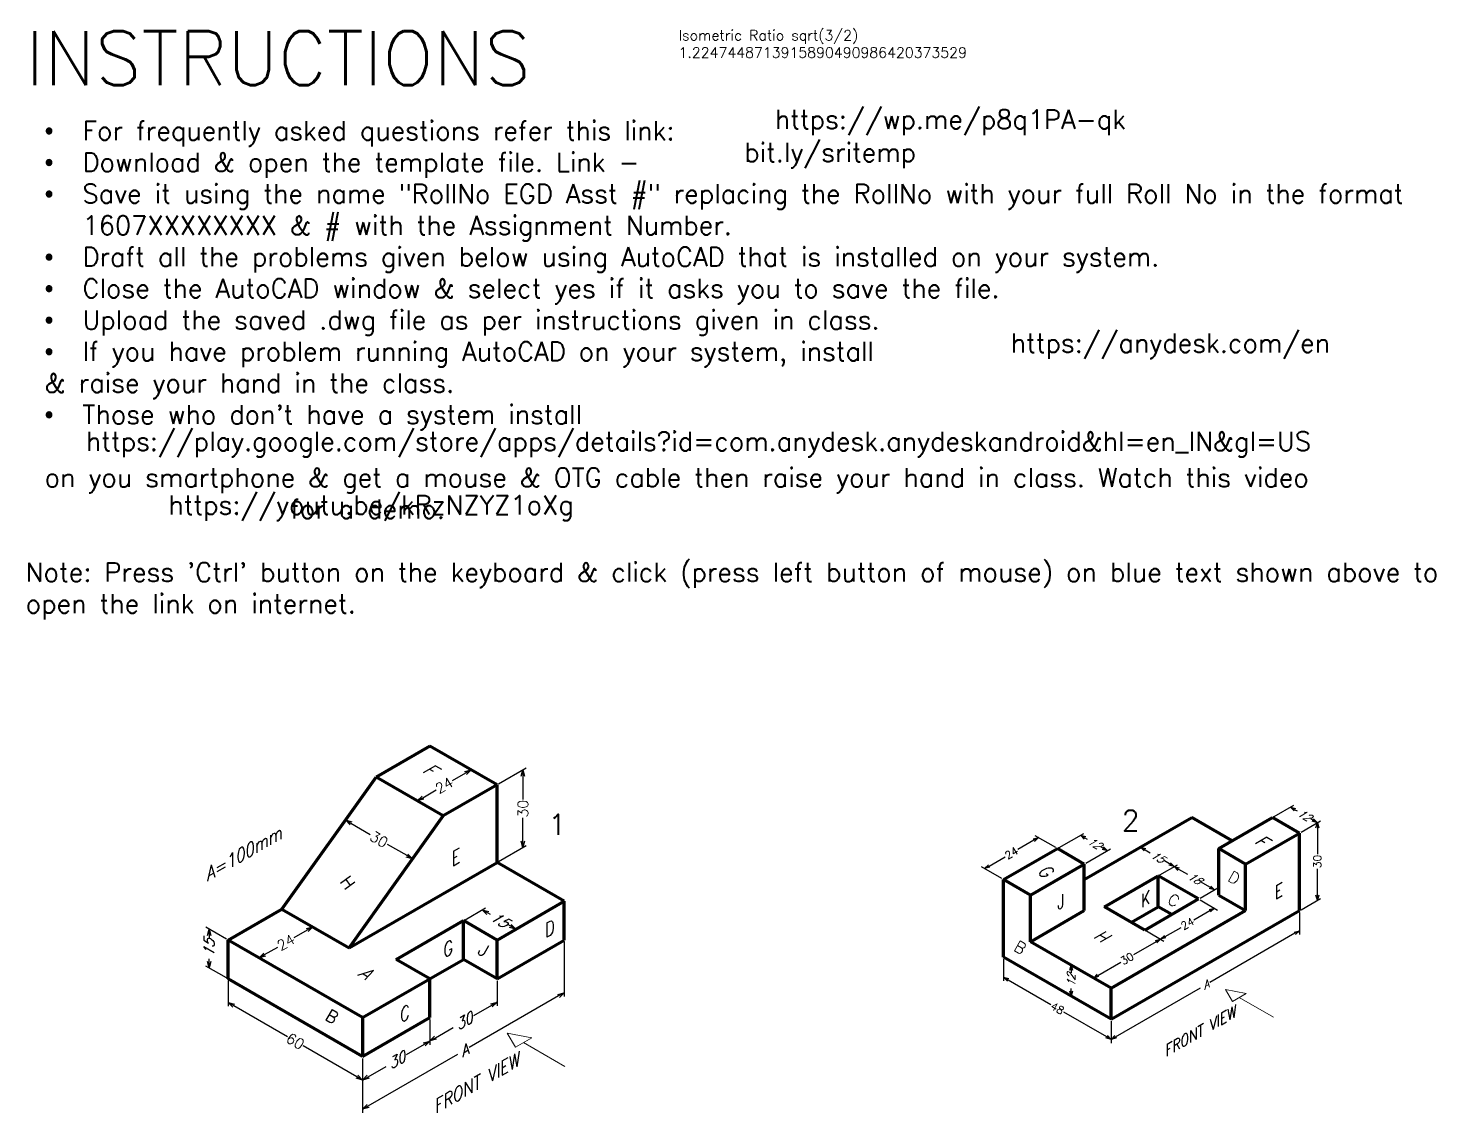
# Model space of a CAD drawing. Header units: millimetres. Extents: x -9631 to 7217, y -631 to 1394.
# Drawn here: x 3 to 547, y 672 to 1092 of the extents above; entities that cross this region are included whole.
import ezdxf

# ---------------------------------------------------------------- set-up
doc = ezdxf.new("R2010")
doc.units = ezdxf.units.MM
doc.header["$PDMODE"] = 35
doc.header["$PDSIZE"] = 2
doc.layers.get('0').update_dxf_attribs({"lineweight": 15})
doc.layers.add('Dimension', color=7, linetype='Continuous', lineweight=30)
doc.layers.add('Solid', color=7, linetype='Continuous', lineweight=80)
doc.styles.add('+', font='simplex8.shx', dxfattribs={"oblique": 30})
doc.styles.add('-', font='simplex8.shx')
doc.styles.get("Standard").update_dxf_attribs({"font": 'simplex8.shx'})
doc.dimstyles.new('mid', dxfattribs={"dimtxt": 4, "dimasz": 2.5, "dimexe": 1.25, "dimexo": 0.625, "dimtad": 0, "dimrnd": 0.05, "dimtxsty": 'Standard', "dimblk": 'OPEN30', "dimcen": 2.5, "dimadec": 1, "dimazin": 0, "dimtfac": 1, "dimtmove": 0, "dimatfit": 3, "dimfxl": 1.25, "dimarcsym": 0})

# ---------------------------------------------------------------- blocks, each defined once
blk = doc.blocks.new('_Open30')
at = {"color": 0, "linetype": 'ByBlock', "lineweight": -2}
for p, q in [((-1, 0.27), (0, 0)), ((0, 0), (-1, -0.27)), ((0, 0), (-1, 0))]:
    blk.add_line(p, q, dxfattribs=at)
blk = doc.blocks.new('*D16')
at = {"layer": 'Defpoints', "color": 0, "transparency": 16777216}
for p in [(494.48, 750.62), (421.74, 708.62), (421.74, 700.87)]:
    blk.add_point(p, dxfattribs=at)
at = {"layer": 'Dimension', "color": 0, "lineweight": -2, "transparency": 16777216}
for p, q in [((494.48, 749.89), (494.48, 741.43)), ((492.75, 741.87), (459.9, 722.9)), ((423.47, 701.87), (456.32, 720.84)), ((421.74, 707.89), (421.74, 699.43))]:
    blk.add_line(p, q, dxfattribs=at)
at = {"layer": 'Dimension', "color": 0, "lineweight": -2, "transparency": 16777216, "xscale": 2, "yscale": 2, "zscale": 2}
for p, rotation in [((494.48, 742.87), 30.00000000000285), ((421.74, 700.87), 210.0000000000028)]:
    blk.add_blockref('_Open30', p, dxfattribs=dict(at, rotation=rotation))
at = {"layer": 'Dimension', "color": 0, "transparency": 16777216, "insert": (458.11, 721.87), "char_height": 3, "attachment_point": 5, "rotation": 30, "style": '+'}
blk.add_mtext('A', dxfattribs=at)
blk = doc.blocks.new('*D17')
at = {"layer": 'Defpoints', "color": 0, "transparency": 16777216}
for p in [(380.17, 732.62), (421.74, 708.62), (421.74, 700.87)]:
    blk.add_point(p, dxfattribs=at)
at = {"layer": 'Dimension', "color": 0, "lineweight": -2, "transparency": 16777216}
for p, q in [((380.17, 731.89), (380.17, 723.43)), ((381.9, 723.87), (398.44, 714.32)), ((420.01, 701.87), (403.46, 711.42)), ((421.74, 707.89), (421.74, 699.43))]:
    blk.add_line(p, q, dxfattribs=at)
at = {"layer": 'Dimension', "color": 0, "lineweight": -2, "transparency": 16777216, "xscale": 2, "yscale": 2, "zscale": 2}
for p, rotation in [((380.17, 724.87), 150.0000000000027), ((421.74, 700.87), 330.0000000000027)]:
    blk.add_blockref('_Open30', p, dxfattribs=dict(at, rotation=rotation))
at = {"layer": 'Dimension', "color": 0, "transparency": 16777216, "insert": (400.95, 712.87), "char_height": 3, "attachment_point": 5, "rotation": 330, "style": '-'}
blk.add_mtext('48', dxfattribs=at)
blk = doc.blocks.new('*D18')
at = {"layer": 'Defpoints', "color": 0, "transparency": 16777216}
for p in [(400.95, 774.62), (420.28, 773.77), (411.34, 768.62)]:
    blk.add_point(p, dxfattribs=at)
at = {"layer": 'Dimension', "color": 0, "lineweight": -2, "transparency": 16777216}
for p, q in [((401.58, 774.98), (411.13, 780.49)), ((411.62, 778.77), (412.44, 778.3)), ((411.97, 768.98), (421.53, 774.49)), ((418.54, 774.77), (417.72, 775.25))]:
    blk.add_line(p, q, dxfattribs=at)
at = {"layer": 'Dimension', "color": 0, "lineweight": -2, "transparency": 16777216, "xscale": 2, "yscale": 2, "zscale": 2}
for p, rotation in [((409.88, 779.77), 150.0000000000157), ((420.28, 773.77), 330.0000000000157)]:
    blk.add_blockref('_Open30', p, dxfattribs=dict(at, rotation=rotation))
at = {"layer": 'Dimension', "color": 0, "transparency": 16777216, "insert": (415.08, 776.77), "char_height": 3, "attachment_point": 5, "rotation": 330, "style": '+'}
blk.add_mtext('12', dxfattribs=at)
blk = doc.blocks.new('*D19')
at = {"layer": 'Defpoints', "color": 0, "transparency": 16777216}
for p in [(393.63, 778.85), (400.95, 774.62), (380.17, 762.62)]:
    blk.add_point(p, dxfattribs=at)
at = {"layer": 'Dimension', "color": 0, "lineweight": -2, "transparency": 16777216}
for p, q in [((400.33, 774.98), (392.38, 779.57)), ((391.89, 777.85), (385.69, 774.26)), ((379.54, 762.98), (371.59, 767.57)), ((374.57, 767.85), (380.78, 771.43))]:
    blk.add_line(p, q, dxfattribs=at)
at = {"layer": 'Dimension', "color": 0, "lineweight": -2, "transparency": 16777216, "xscale": 2, "yscale": 2, "zscale": 2}
for p, rotation in [((393.63, 778.85), 30.00000000001032), ((372.84, 766.85), 210.0000000000103)]:
    blk.add_blockref('_Open30', p, dxfattribs=dict(at, rotation=rotation))
at = {"layer": 'Dimension', "color": 0, "transparency": 16777216, "insert": (383.23, 772.85), "char_height": 3, "attachment_point": 5, "rotation": 30, "style": '-'}
blk.add_mtext('24', dxfattribs=at)
blk = doc.blocks.new('*D20')
at = {"layer": 'Defpoints', "color": 0, "transparency": 16777216}
for p in [(484.09, 786.62), (501.41, 784.61), (494.48, 780.62)]:
    blk.add_point(p, dxfattribs=at)
at = {"layer": 'Dimension', "color": 0, "lineweight": -2, "transparency": 16777216}
for p, q in [((484.72, 786.98), (492.27, 791.34)), ((492.75, 789.61), (493.57, 789.14)), ((495.11, 780.98), (502.66, 785.34)), ((499.68, 785.61), (498.86, 786.09))]:
    blk.add_line(p, q, dxfattribs=at)
at = {"layer": 'Dimension', "color": 0, "lineweight": -2, "transparency": 16777216, "xscale": 2, "yscale": 2, "zscale": 2}
for p, rotation in [((491.02, 790.61), 149.9999999999897), ((501.41, 784.61), 329.9999999999897)]:
    blk.add_blockref('_Open30', p, dxfattribs=dict(at, rotation=rotation))
at = {"layer": 'Dimension', "color": 0, "transparency": 16777216, "insert": (496.21, 787.61), "char_height": 3, "attachment_point": 5, "rotation": 330, "style": '+'}
blk.add_mtext('12', dxfattribs=at)
blk = doc.blocks.new('*D21')
at = {"layer": 'Defpoints', "color": 0, "transparency": 16777216}
for p in [(494.48, 780.62), (501.41, 754.61), (494.48, 750.62)]:
    blk.add_point(p, dxfattribs=at)
at = {"layer": 'Dimension', "color": 0, "lineweight": -2, "transparency": 16777216}
for p, q in [((495.11, 780.98), (502.66, 785.34)), ((501.41, 782.61), (501.41, 772.43)), ((501.41, 756.61), (501.41, 766.8)), ((495.11, 750.98), (502.66, 755.34))]:
    blk.add_line(p, q, dxfattribs=at)
at = {"layer": 'Dimension', "color": 0, "lineweight": -2, "transparency": 16777216, "xscale": 2, "yscale": 2, "zscale": 2}
for p, rotation in [((501.41, 784.61), 90), ((501.41, 754.61), 270)]:
    blk.add_blockref('_Open30', p, dxfattribs=dict(at, rotation=rotation))
at = {"layer": 'Dimension', "color": 0, "transparency": 16777216, "insert": (501.41, 769.61), "char_height": 3, "attachment_point": 5, "rotation": 90, "style": '-'}
blk.add_mtext('30', dxfattribs=at)
blk = doc.blocks.new('*D14')
at = {"layer": 'Defpoints', "color": 0, "transparency": 16777216}
for p in [(426.93, 771.62), (446.07, 767.66), (439.92, 764.12)]:
    blk.add_point(p, dxfattribs=at)
at = {"layer": 'Dimension', "color": 0, "lineweight": -2, "transparency": 16777216}
for p, q in [((427.56, 771.98), (434.33, 775.88)), ((434.81, 774.16), (436.86, 772.98)), ((440.55, 764.48), (447.32, 768.38)), ((444.34, 768.66), (442.29, 769.85))]:
    blk.add_line(p, q, dxfattribs=at)
at = {"layer": 'Dimension', "color": 0, "lineweight": -2, "transparency": 16777216, "xscale": 2, "yscale": 2, "zscale": 2}
for p, rotation in [((433.08, 775.16), 150.0000000000209), ((446.07, 767.66), 330.000000000021)]:
    blk.add_blockref('_Open30', p, dxfattribs=dict(at, rotation=rotation))
at = {"layer": 'Dimension', "color": 0, "transparency": 16777216, "insert": (439.57, 771.41), "char_height": 3, "attachment_point": 5, "rotation": 330, "style": '+'}
blk.add_mtext('15', dxfattribs=at)
blk = doc.blocks.new('*D22')
at = {"layer": 'Defpoints', "color": 0, "transparency": 16777216}
for p in [(439.92, 764.12), (461.66, 758.66), (455.51, 755.12)]:
    blk.add_point(p, dxfattribs=at)
at = {"layer": 'Dimension', "color": 0, "lineweight": -2, "transparency": 16777216}
for p, q in [((440.55, 764.48), (447.32, 768.38)), ((447.8, 766.66), (451.18, 764.71)), ((459.92, 759.66), (456.54, 761.62)), ((456.14, 755.48), (462.91, 759.38))]:
    blk.add_line(p, q, dxfattribs=at)
at = {"layer": 'Dimension', "color": 0, "lineweight": -2, "transparency": 16777216, "xscale": 2, "yscale": 2, "zscale": 2}
for p, rotation in [((446.07, 767.66), 149.9999999999897), ((461.66, 758.66), 329.9999999999897)]:
    blk.add_blockref('_Open30', p, dxfattribs=dict(at, rotation=rotation))
at = {"layer": 'Dimension', "color": 0, "transparency": 16777216, "insert": (453.86, 763.16), "char_height": 3, "attachment_point": 5, "rotation": 330, "style": '+'}
blk.add_mtext('18', dxfattribs=at)
blk = doc.blocks.new('*D15')
at = {"layer": 'Defpoints', "color": 0, "transparency": 16777216}
for p in [(434.73, 743.12), (408.75, 728.12), (414.88, 724.58)]:
    blk.add_point(p, dxfattribs=at)
at = {"layer": 'Dimension', "color": 0, "lineweight": -2, "transparency": 16777216}
for p, q in [((435.35, 742.75), (442.11, 738.85)), ((439.13, 738.58), (430.31, 733.49)), ((416.61, 725.58), (425.43, 730.67)), ((409.37, 727.75), (416.13, 723.85))]:
    blk.add_line(p, q, dxfattribs=at)
at = {"layer": 'Dimension', "color": 0, "lineweight": -2, "transparency": 16777216, "xscale": 2, "yscale": 2, "zscale": 2}
for p, rotation in [((440.86, 739.58), 29.9999999999999), ((414.88, 724.58), 209.9999999999999)]:
    blk.add_blockref('_Open30', p, dxfattribs=dict(at, rotation=rotation))
at = {"layer": 'Dimension', "color": 0, "transparency": 16777216, "insert": (427.87, 732.08), "char_height": 3, "attachment_point": 5, "rotation": 30, "style": '-'}
blk.add_mtext('30', dxfattribs=at)
blk = doc.blocks.new('*D23')
at = {"layer": 'Defpoints', "color": 0, "transparency": 16777216}
for p in [(455.51, 755.12), (461.64, 751.58), (434.73, 743.12)]:
    blk.add_point(p, dxfattribs=at)
at = {"layer": 'Dimension', "color": 0, "lineweight": -2, "transparency": 16777216}
for p, q in [((456.14, 754.75), (462.89, 750.85)), ((459.91, 750.58), (453.71, 746.99)), ((435.35, 742.75), (442.11, 738.85)), ((442.59, 740.58), (448.79, 744.16))]:
    blk.add_line(p, q, dxfattribs=at)
at = {"layer": 'Dimension', "color": 0, "lineweight": -2, "transparency": 16777216, "xscale": 2, "yscale": 2, "zscale": 2}
for p, rotation in [((461.64, 751.58), 29.99999999999729), ((440.86, 739.58), 209.9999999999973)]:
    blk.add_blockref('_Open30', p, dxfattribs=dict(at, rotation=rotation))
at = {"layer": 'Dimension', "color": 0, "transparency": 16777216, "insert": (451.25, 745.58), "char_height": 3, "attachment_point": 5, "rotation": 30, "style": '-'}
blk.add_mtext('24', dxfattribs=at)
blk = doc.blocks.new('*D24')
at = {"layer": 'Defpoints', "color": 0, "transparency": 16777216}
for p in [(421.74, 720.62), (406.26, 717.55), (421.74, 708.62)]:
    blk.add_point(p, dxfattribs=at)
at = {"layer": 'Dimension', "color": 0, "lineweight": -2, "transparency": 16777216}
for p, q in [((421.11, 720.98), (405.01, 730.27)), ((406.26, 727.55), (406.26, 726.6)), ((421.11, 708.98), (405.01, 718.27)), ((406.26, 719.55), (406.26, 720.5))]:
    blk.add_line(p, q, dxfattribs=at)
at = {"layer": 'Dimension', "color": 0, "lineweight": -2, "transparency": 16777216, "xscale": 2, "yscale": 2, "zscale": 2}
for p, rotation in [((406.26, 729.55), 90), ((406.26, 717.55), 270)]:
    blk.add_blockref('_Open30', p, dxfattribs=dict(at, rotation=rotation))
at = {"layer": 'Dimension', "color": 0, "transparency": 16777216, "insert": (406.26, 723.55), "char_height": 3, "attachment_point": 5, "rotation": 90, "style": '+'}
blk.add_mtext('12', dxfattribs=at)
blk = doc.blocks.new('*D76')
at = {"layer": 'Defpoints', "color": 0, "transparency": 16777216}
for p in [(137.64, 802.25), (163.62, 787.25), (151.78, 770.65)]:
    blk.add_point(p, dxfattribs=at)
at = {"layer": 'Dimension', "color": 0, "lineweight": -2, "transparency": 16777216}
for p, q in [((137.27, 801.74), (125.07, 784.63)), ((127.96, 784.4), (135.44, 780.08)), ((163.25, 786.74), (151.05, 769.63)), ((149.62, 771.9), (142.14, 776.22))]:
    blk.add_line(p, q, dxfattribs=at)
at = {"layer": 'Dimension', "color": 0, "lineweight": -2, "transparency": 16777216, "xscale": 2.5, "yscale": 2.5, "zscale": 2.5}
for p, rotation in [((125.8, 785.65), 150.0000000000043), ((151.78, 770.65), 330.0000000000043)]:
    blk.add_blockref('_Open30', p, dxfattribs=dict(at, rotation=rotation))
at = {"layer": 'Dimension', "color": 0, "transparency": 16777216, "insert": (138.79, 778.15), "char_height": 4, "attachment_point": 5, "rotation": 330}
blk.add_mtext('30', dxfattribs=at)
blk = doc.blocks.new('*D77')
at = {"layer": 'Defpoints', "color": 0, "transparency": 16777216}
for p in [(174.39, 805.03), (184.4, 799.25), (163.62, 787.25)]:
    blk.add_point(p, dxfattribs=at)
at = {"layer": 'Dimension', "color": 0, "lineweight": -2, "transparency": 16777216}
for p, q in [((183.78, 799.61), (173.14, 805.75)), ((172.22, 803.78), (167.09, 800.82)), ((155.77, 794.28), (160.9, 797.25)), ((162.99, 787.61), (152.35, 793.75))]:
    blk.add_line(p, q, dxfattribs=at)
at = {"layer": 'Dimension', "color": 0, "lineweight": -2, "transparency": 16777216, "xscale": 2.5, "yscale": 2.5, "zscale": 2.5}
for p, rotation in [((174.39, 805.03), 29.99999999999986), ((153.6, 793.03), 209.9999999999999)]:
    blk.add_blockref('_Open30', p, dxfattribs=dict(at, rotation=rotation))
at = {"layer": 'Dimension', "color": 0, "transparency": 16777216, "insert": (164, 799.03), "char_height": 4, "attachment_point": 5, "rotation": 30, "style": '-'}
blk.add_mtext('24', dxfattribs=at)
blk = doc.blocks.new('*D78')
at = {"layer": 'Defpoints', "color": 0, "transparency": 16777216}
for p in [(194.41, 805.03), (184.4, 799.25), (184.4, 769.25)]:
    blk.add_point(p, dxfattribs=at)
at = {"layer": 'Dimension', "color": 0, "lineweight": -2, "transparency": 16777216}
for p, q in [((185.03, 799.61), (195.66, 805.75)), ((194.41, 802.53), (194.41, 793.58)), ((194.41, 777.53), (194.41, 786.48)), ((185.03, 769.61), (195.66, 775.75))]:
    blk.add_line(p, q, dxfattribs=at)
at = {"layer": 'Dimension', "color": 0, "lineweight": -2, "transparency": 16777216, "xscale": 2.5, "yscale": 2.5, "zscale": 2.5}
for p, rotation in [((194.41, 805.03), 90), ((194.41, 775.03), 270)]:
    blk.add_blockref('_Open30', p, dxfattribs=dict(at, rotation=rotation))
at = {"layer": 'Dimension', "color": 0, "transparency": 16777216, "insert": (194.41, 790.03), "char_height": 4, "attachment_point": 5, "rotation": 90, "style": '-'}
blk.add_mtext('30', dxfattribs=at)
blk = doc.blocks.new('*D79')
at = {"layer": 'Defpoints', "color": 0, "transparency": 16777216}
for p in [(178.7, 750.96), (171.41, 746.75), (184.4, 739.25)]:
    blk.add_point(p, dxfattribs=at)
at = {"layer": 'Dimension', "color": 0, "lineweight": -2, "transparency": 16777216}
for p, q in [((172.04, 747.11), (179.95, 751.68)), ((180.86, 749.71), (181.76, 749.19)), ((185.03, 739.61), (192.94, 744.18)), ((189.52, 744.71), (188.63, 745.22))]:
    blk.add_line(p, q, dxfattribs=at)
at = {"layer": 'Dimension', "color": 0, "lineweight": -2, "transparency": 16777216, "xscale": 2.5, "yscale": 2.5, "zscale": 2.5}
for p, rotation in [((178.7, 750.96), 150.0000000000076), ((191.69, 743.46), 330.0000000000076)]:
    blk.add_blockref('_Open30', p, dxfattribs=dict(at, rotation=rotation))
at = {"layer": 'Dimension', "color": 0, "transparency": 16777216, "insert": (185.19, 747.21), "char_height": 4, "attachment_point": 5, "rotation": 330, "style": '+'}
blk.add_mtext('15', dxfattribs=at)
blk = doc.blocks.new('*D80')
at = {"layer": 'Defpoints', "color": 0, "transparency": 16777216}
for p in [(158.42, 709.25), (158.42, 700.14), (132.44, 694.25)]:
    blk.add_point(p, dxfattribs=at)
at = {"layer": 'Dimension', "color": 0, "lineweight": -2, "transparency": 16777216}
for p, q in [((158.42, 708.53), (158.42, 698.7)), ((156.26, 698.89), (149.33, 694.89)), ((132.44, 693.53), (132.44, 683.7)), ((134.61, 686.39), (141.54, 690.39))]:
    blk.add_line(p, q, dxfattribs=at)
at = {"layer": 'Dimension', "color": 0, "lineweight": -2, "transparency": 16777216, "xscale": 2.5, "yscale": 2.5, "zscale": 2.5}
for p, rotation in [((158.42, 700.14), 30.00000000000406), ((132.44, 685.14), 210.0000000000041)]:
    blk.add_blockref('_Open30', p, dxfattribs=dict(at, rotation=rotation))
at = {"layer": 'Dimension', "color": 0, "transparency": 16777216, "insert": (145.43, 692.64), "char_height": 4, "attachment_point": 5, "rotation": 30, "style": '+'}
blk.add_mtext('30', dxfattribs=at)
blk = doc.blocks.new('*D74')
at = {"layer": 'Defpoints', "color": 0, "transparency": 16777216}
for p in [(210.38, 739.25), (210.38, 718.9), (132.44, 694.25)]:
    blk.add_point(p, dxfattribs=at)
at = {"layer": 'Dimension', "color": 0, "lineweight": -2, "transparency": 16777216}
for p, q in [((210.38, 738.53), (210.38, 717.46)), ((208.22, 717.65), (173.61, 697.67)), ((132.44, 693.53), (132.44, 672.46)), ((134.61, 675.15), (169.21, 695.13))]:
    blk.add_line(p, q, dxfattribs=at)
at = {"layer": 'Dimension', "color": 0, "lineweight": -2, "transparency": 16777216, "xscale": 2.5, "yscale": 2.5, "zscale": 2.5}
for p, rotation in [((210.38, 718.9), 29.99999999999851), ((132.44, 673.9), 209.9999999999985)]:
    blk.add_blockref('_Open30', p, dxfattribs=dict(at, rotation=rotation))
at = {"layer": 'Dimension', "color": 0, "transparency": 16777216, "insert": (171.41, 696.4), "char_height": 4, "attachment_point": 5, "rotation": 30, "style": '+'}
blk.add_mtext('A', dxfattribs=at)
blk = doc.blocks.new('*D75')
at = {"layer": 'Defpoints', "color": 0, "transparency": 16777216}
for p in [(184.4, 724.25), (184.4, 715.24), (158.42, 709.25)]:
    blk.add_point(p, dxfattribs=at)
at = {"layer": 'Dimension', "color": 0, "lineweight": -2, "transparency": 16777216}
for p, q in [((184.4, 723.53), (184.4, 713.8)), ((182.24, 713.99), (175.31, 709.99)), ((158.42, 708.53), (158.42, 698.8)), ((160.59, 701.49), (167.52, 705.49))]:
    blk.add_line(p, q, dxfattribs=at)
at = {"layer": 'Dimension', "color": 0, "lineweight": -2, "transparency": 16777216, "xscale": 2.5, "yscale": 2.5, "zscale": 2.5}
for p, rotation in [((184.4, 715.24), 29.99999999999572), ((158.42, 700.24), 209.9999999999957)]:
    blk.add_blockref('_Open30', p, dxfattribs=dict(at, rotation=rotation))
at = {"layer": 'Dimension', "color": 0, "transparency": 16777216, "insert": (171.41, 707.74), "char_height": 4, "attachment_point": 5, "rotation": 30, "style": '+'}
blk.add_mtext('30', dxfattribs=at)
blk = doc.blocks.new('*D81')
at = {"layer": 'Defpoints', "color": 0, "transparency": 16777216}
for p in [(101.26, 751.25), (80.48, 739.25), (92.44, 732.35)]:
    blk.add_point(p, dxfattribs=at)
at = {"layer": 'Dimension', "color": 0, "lineweight": -2, "transparency": 16777216}
for p, q in [((101.89, 750.89), (114.47, 743.62)), ((111.06, 743.1), (105.93, 740.13)), ((81.1, 738.89), (93.69, 731.62)), ((94.6, 733.6), (99.74, 736.56))]:
    blk.add_line(p, q, dxfattribs=at)
at = {"layer": 'Dimension', "color": 0, "lineweight": -2, "transparency": 16777216, "xscale": 2.5, "yscale": 2.5, "zscale": 2.5}
for p, rotation in [((113.22, 744.35), 29.9999999999999), ((92.44, 732.35), 209.9999999999999)]:
    blk.add_blockref('_Open30', p, dxfattribs=dict(at, rotation=rotation))
at = {"layer": 'Dimension', "color": 0, "transparency": 16777216, "insert": (102.83, 738.35), "char_height": 4, "attachment_point": 5, "rotation": 30, "style": '-'}
blk.add_mtext('24', dxfattribs=at)
blk = doc.blocks.new('*D82')
at = {"layer": 'Defpoints', "color": 0, "transparency": 16777216}
for p in [(73.14, 743.49), (80.48, 739.25), (80.48, 724.25)]:
    blk.add_point(p, dxfattribs=at)
at = {"layer": 'Dimension', "color": 0, "lineweight": -2, "transparency": 16777216}
for p, q in [((79.85, 739.61), (71.89, 744.21)), ((73.14, 740.99), (73.14, 739.96)), ((79.85, 724.61), (71.89, 729.21)), ((73.14, 730.99), (73.14, 732.02))]:
    blk.add_line(p, q, dxfattribs=at)
at = {"layer": 'Dimension', "color": 0, "lineweight": -2, "transparency": 16777216, "xscale": 2.5, "yscale": 2.5, "zscale": 2.5}
for p, rotation in [((73.14, 743.49), 90), ((73.14, 728.49), 270)]:
    blk.add_blockref('_Open30', p, dxfattribs=dict(at, rotation=rotation))
at = {"layer": 'Dimension', "color": 0, "transparency": 16777216, "insert": (73.14, 735.99), "char_height": 4, "attachment_point": 5, "rotation": 90, "style": '+'}
blk.add_mtext('15', dxfattribs=at)
blk = doc.blocks.new('*D83')
at = {"layer": 'Defpoints', "color": 0, "transparency": 16777216}
for p in [(80.48, 724.25), (132.44, 694.25), (132.44, 685.14)]:
    blk.add_point(p, dxfattribs=at)
at = {"layer": 'Dimension', "color": 0, "lineweight": -2, "transparency": 16777216}
for p, q in [((80.48, 723.53), (80.48, 713.7)), ((82.64, 713.89), (103.39, 701.91)), ((130.28, 686.39), (109.53, 698.37)), ((132.44, 693.53), (132.44, 683.7))]:
    blk.add_line(p, q, dxfattribs=at)
at = {"layer": 'Dimension', "color": 0, "lineweight": -2, "transparency": 16777216, "xscale": 2.5, "yscale": 2.5, "zscale": 2.5}
for p, rotation in [((80.48, 715.14), 150.0000000000001), ((132.44, 685.14), 330.0000000000001)]:
    blk.add_blockref('_Open30', p, dxfattribs=dict(at, rotation=rotation))
at = {"layer": 'Dimension', "color": 0, "transparency": 16777216, "insert": (106.46, 700.14), "char_height": 4, "attachment_point": 5, "rotation": 330, "style": '-'}
blk.add_mtext('60', dxfattribs=at)

msp = doc.modelspace()

# ---------------------------------------------------------------- linework, layer by layer
for p, q in [((468.611, 715.534), (465.973, 720.103)), ((465.973, 720.103), (473.887, 718.58)), ((473.887, 718.58), (468.611, 715.534)), ((484.53, 709.389), (471.249, 717.057)), ((191.516, 697.808), (188.35, 703.292)), ((188.35, 703.292), (197.847, 701.464)), ((197.847, 701.464), (191.516, 697.808)), ((210.619, 690.435), (194.682, 699.636))]:
    msp.add_line(p, q)
at = {"layer": 'Solid'}
for p, q in [((158.422, 814.25), (137.637, 802.25)), ((184.403, 799.25), (158.422, 814.25)), ((101.264, 751.25), (137.637, 802.25)), ((163.618, 787.25), (137.637, 802.25)), ((184.403, 799.25), (163.618, 787.25)), ((184.403, 769.25), (184.403, 799.25)), ((127.245, 736.25), (163.618, 787.25)), ((411.345, 762.616), (452.914, 786.616)), ((468.503, 777.616), (452.914, 786.616)), ((463.306, 774.616), (484.091, 786.616)), ((494.483, 780.616), (484.091, 786.616)), ((473.699, 768.616), (494.483, 780.616)), ((494.483, 750.616), (494.483, 780.616)), ((380.168, 762.616), (400.953, 774.616)), ((411.345, 768.616), (400.953, 774.616)), ((463.306, 756.616), (463.306, 774.616)), ((473.699, 768.616), (463.306, 774.616)), ((127.245, 736.25), (184.403, 769.25)), ((210.384, 754.25), (184.403, 769.25)), ((390.56, 756.616), (411.345, 768.616)), ((411.345, 750.616), (411.345, 768.616)), ((473.699, 750.616), (473.699, 768.616)), ((380.168, 732.616), (380.168, 762.616)), ((390.56, 756.616), (380.168, 762.616)), ((419.139, 752.116), (439.924, 764.116)), ((455.512, 755.116), (439.924, 764.116)), ((439.924, 752.116), (439.924, 764.116)), ((390.56, 738.616), (390.56, 756.616)), ((463.306, 756.616), (473.699, 750.616)), ((80.48, 739.25), (101.264, 751.25)), ((101.264, 751.25), (127.245, 736.25)), ((184.403, 739.25), (210.384, 754.25)), ((210.384, 739.25), (210.384, 754.25)), ((434.728, 743.116), (419.139, 752.116)), ((429.531, 746.116), (439.924, 752.116)), ((434.728, 743.116), (455.512, 755.116)), ((445.12, 749.116), (439.924, 752.116)), ((145.432, 731.75), (171.412, 746.75)), ((184.403, 739.25), (171.412, 746.75)), ((171.412, 731.75), (171.412, 746.75)), ((390.56, 738.616), (411.345, 750.616)), ((421.737, 708.616), (494.483, 750.616)), ((421.737, 720.616), (473.699, 750.616)), ((132.441, 709.25), (80.48, 739.25)), ((80.48, 724.25), (80.48, 739.25)), ((184.403, 724.25), (210.384, 739.25)), ((184.403, 724.25), (184.403, 739.25)), ((421.737, 720.616), (390.56, 738.616)), ((158.422, 724.25), (145.432, 731.75)), ((157.902, 723.95), (171.412, 731.75)), ((184.403, 724.25), (171.412, 731.75)), ((421.737, 708.616), (380.168, 732.616)), ((132.441, 694.25), (80.48, 724.25)), ((132.441, 709.25), (158.422, 724.25)), ((158.422, 709.25), (158.422, 724.25)), ((421.737, 708.616), (421.737, 720.616)), ((132.441, 709.25), (132.441, 694.25)), ((132.441, 694.25), (158.422, 709.25))]:
    msp.add_line(p, q, dxfattribs=at)

# ---------------------------------------------------------------- texts
at = {"insert": (254.562, 1090.943), "char_height": 4, "width": 106.4, "attachment_point": 1}
msp.add_mtext('Isometric Ratio sqrt(3/2)\\P1.2247448713915890490986420373529', dxfattribs=at)
at = {"layer": 'Defpoints', "color": 4}
for s, p in [('https://wp.me/p8q1PA-qk', (291.751, 1052.768)), ('bit.ly/sritemp', (279.913, 1040.013)), ('https://anydesk.com/en', (382.877, 966.348)), ('https://play.google.com/store/apps/details?id=com.anydesk.anydeskandroid&hl=en_IN&gl=US', (25.504, 928.378)), ('https://youtu.be/kRzNZYZ1oXg', (57.341, 903.777))]:
    msp.add_text(s, height=7.31172, dxfattribs=at).set_placement(p)
at = {"layer": 'Defpoints', "insert": (2.273, 1090.572), "char_height": 7.311724, "width": 557.10928, "attachment_point": 1}
msp.add_mtext('{\\H2.85714x;INSTRUCTIONS}\\P\\pi-14.62345,l21.93517,t21.93517;{\\fSymbol|b0|i0|c2|p18;·^I}For frequently asked questions refer this link: \\P{\\fSymbol|b0|i0|c2|p18;·^I}Download & open the template file. Link -\\P{\\fSymbol|b0|i0|c2|p18;·^I}Save it using the name "RollNo EGD Asst #" replacing the RollNo with your full Roll No in the format 1607XXXXXXXX & # with the Assignment Number.\\P{\\fSymbol|b0|i0|c2|p18;·^I}Draft all the problems given below using AutoCAD that is installed on your system.\\P{\\fSymbol|b0|i0|c2|p18;·^I}Close the AutoCAD window & select yes if it asks you to save the file.\\P{\\fSymbol|b0|i0|c2|p18;·^I}Upload the saved .dwg file as per instructions given in class.\\P{\\fSymbol|b0|i0|c2|p18;·^I}If you have problem running AutoCAD on your system, install  ^J& raise your hand in the class.\\P{\\fSymbol|b0|i0|c2|p18;·^I}Those who don\'t have a system install ^J^Jon you smartphone & get a mouse & OTG cable then raise your hand in class. Watch this video                             for a demo.\\P\\pi0,l0,tz;\\PNote: Press \'Ctrl\' button on the keyboard & click (press left button of mouse) on {\\C4;blue text} shown above to open the link on internet.', dxfattribs=at)
at = {"layer": 'Dimension', "attachment_point": 5}
for s, insert, char_height, rotation, style in [('F', (157.906, 805.436), 4.8, 330, '+'), ('A=100mm', (85.746, 772.359), 4.8, 30, '+'), ('F', (479.412, 777.872), 4.5, 330, '+'), ('E', (167.323, 770.643), 4.8, 30, '+'), ('G', (395.569, 766.187), 4.5, 330, '+'), ('D', (469.259, 763.349), 4.5, 330, '-'), ('H', (126.732, 761.361), 4.8, 306.34039, '-'), ('E', (485.378, 757.64), 4.5, 30, '+'), ('J', (401.196, 753.372), 4.5, 30, '+'), ('K', (433.938, 754.521), 4.5, 30, '+'), ('C', (445.889, 754.618), 4.5, 330, '-'), ('D', (203.623, 743.063), 4.8, 30, '+'), ('B', (386.58, 736.393), 4.5, 330, '-'), ('H', (417.446, 741.077), 4.5, 330, '+'), ('G', (164.366, 735.239), 4.8, 30, '+'), ('J', (179.168, 735.335), 4.8, 330, '-'), ('A', (133.112, 726.836), 4.8, 330, '+'), ('B', (120.592, 709.719), 4.8, 330, '-'), ('C', (147.63, 710.172), 4.8, 30, '+'), ('FRONT VIEW', (455.463, 703.694), 4, 30, '+'), ('FRONT VIEW', (175.738, 683.601), 4.8, 30, '+')]:
    msp.add_mtext(s, dxfattribs=dict(at, insert=insert, char_height=char_height, rotation=rotation, style=style))
at = {"layer": 'Solid'}
for s, p in [('2', (425.843, 781.409)), ('1', (204.267, 779.888))]:
    msp.add_text(s, height=8, dxfattribs=at).set_placement(p)

# ---------------------------------------------------------------- dimensions: what is measured, and where the dimension line sits
at = {"layer": 'Dimension'}
for p1, p2, distance, override, picture, middle in [((163.618, 787.25), (184.403, 799.25), 10.014, {"dimtxsty": '-'}, '*D77', (163.996, 799.032)), ((184.403, 769.25), (184.403, 799.25), -10.008, {"dimtxsty": '-'}, '*D78', (194.411, 790.029)), ((137.637, 802.25), (163.618, 787.25), -20.294, {"dimtxsty": 'Standard'}, '*D76', (138.79, 778.152)), ((494.483, 780.616), (494.483, 750.616), 6.926, {"dimtxt": 3, "dimasz": 2, "dimtxsty": '-'}, '*D21', (501.409, 769.614)), ((380.168, 762.616), (400.953, 774.616), 7.326, {"dimtxt": 3, "dimasz": 2, "dimtxsty": '-'}, '*D19', (383.234, 772.845)), ((426.933, 771.616), (439.924, 764.116), 6.144, {"dimtxt": 3, "dimasz": 2, "dimtxsty": '+'}, '*D14', (439.573, 771.413)), ((439.924, 764.116), (455.512, 755.116), 6.144, {"dimtxt": 3, "dimasz": 2, "dimtxsty": '+'}, '*D22', (453.862, 763.163)), ((101.264, 751.25), (80.48, 739.25), 11.959, {"dimtxsty": '-'}, '*D81', (102.831, 738.346)), ((184.403, 739.25), (171.412, 746.75), -7.287, {"dimtxsty": '+'}, '*D79', (185.194, 747.207)), ((434.728, 743.116), (455.512, 755.116), -6.13, {"dimtxt": 3, "dimasz": 2, "dimtxsty": '-'}, '*D23', (451.25, 745.577)), ((80.48, 724.25), (80.48, 739.25), 7.344, {"dimtxsty": '+'}, '*D82', (73.136, 735.991)), ((434.728, 743.116), (408.747, 728.116), 6.13, {"dimtxt": 3, "dimasz": 2, "dimtxsty": '-'}, '*D15', (427.867, 732.077)), ((380.168, 732.616), (421.737, 708.616), -6.707, {"dimtxt": 3, "dimasz": 2, "dimtxsty": '-'}, '*D17', (400.953, 712.871)), ((80.48, 724.25), (132.441, 694.25), -7.891, {"dimtxsty": '-'}, '*D83', (106.461, 700.139)), ((158.422, 709.25), (184.403, 724.25), -7.804, {"dimtxsty": '+'}, '*D75', (171.412, 707.739)), ((132.441, 694.25), (158.422, 709.25), -7.891, {"dimtxsty": '+'}, '*D80', (145.432, 692.639))]:
    dim = msp.add_aligned_dim(p1=p1, p2=p2, distance=distance, dimstyle='mid', override=override, dxfattribs=at)
    dim.commit()
    dim.dimension.update_dxf_attribs({"geometry": picture, "text_midpoint": middle})
for base, p1, p2, angle, picture, middle in [((501.409, 784.614), (484.091, 786.616), (494.483, 780.616), 330, '*D20', (496.213, 787.614)), ((420.275, 773.771), (400.953, 774.616), (411.345, 768.616), 330, '*D18', (415.079, 776.771)), ((406.264, 717.549), (421.737, 720.616), (421.737, 708.616), 270, '*D24', (406.264, 723.549))]:
    dim = msp.add_linear_dim(base=base, p1=p1, p2=p2, angle=angle, dimstyle='mid', override={"dimtxt": 3, "dimasz": 2, "dimtxsty": '+'}, dxfattribs=at)
    dim.commit()
    dim.dimension.update_dxf_attribs({"geometry": picture, "text_midpoint": middle, "dimtype": 161})
for p1, p2, distance, override, picture, middle in [((494.483, 750.616), (421.737, 708.616), 6.707, {"dimtxt": 3, "dimasz": 2, "dimtxsty": '+'}, '*D16', (458.11, 721.871)), ((132.441, 694.25), (210.384, 739.25), -17.621, {"dimtxsty": '+'}, '*D74', (171.412, 696.404))]:
    dim = msp.add_aligned_dim(p1=p1, p2=p2, distance=distance, text='A', dimstyle='mid', override=override, dxfattribs=at)
    dim.commit()
    dim.dimension.update_dxf_attribs({"geometry": picture, "text_midpoint": middle})

doc.saveas('drawing.dxf')
